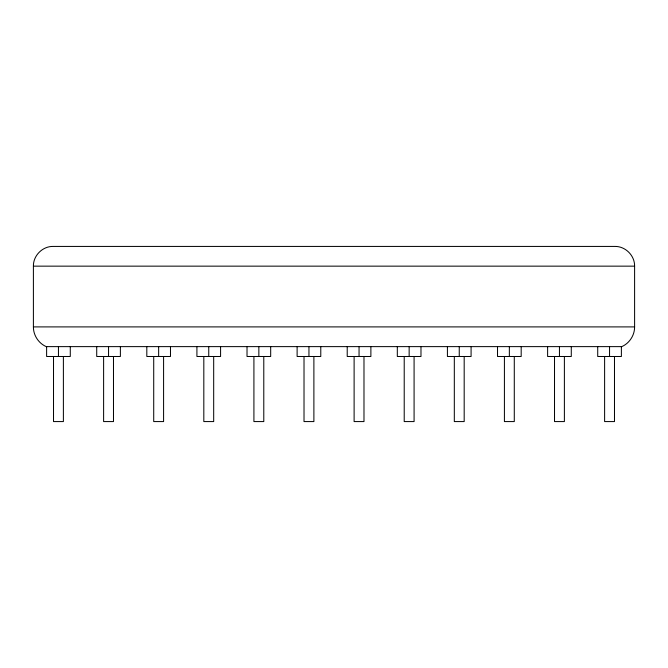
<?xml version="1.0" encoding="UTF-8"?>
<svg xmlns="http://www.w3.org/2000/svg" width="668" height="668" viewBox="0 0 668 668"><rect width="100%" height="100%" fill="white"/><g stroke="black" fill="none" stroke-linecap="round" stroke-linejoin="round"><path stroke-width="1" d="M634.6 326.902C634.675 335.244 629.44 343.302 621.783 346.625L46.217 346.625C38.56 343.302 33.325 335.244 33.4 326.902L33.4 266.148C33.175 255.602 42.585 246.2 53.123 246.425L614.877 246.425C625.415 246.2 634.825 255.602 634.6 266.148L634.6 326.902L33.4 326.902M33.4 266.148L634.6 266.148M621.382 346.625L621.382 356.487L597.718 356.487L597.718 346.625M614.485 356.487L614.485 421.575L604.615 421.575L604.615 356.487M609.55 346.625L609.55 356.487M571.282 346.625L571.282 356.487L547.618 356.487L547.618 346.625M564.385 356.487L564.385 421.575L554.515 421.575L554.515 356.487M559.45 346.625L559.45 356.487M521.182 346.625L521.182 356.487L497.518 356.487L497.518 346.625M514.285 356.487L514.285 421.575L504.415 421.575L504.415 356.487M509.35 346.625L509.35 356.487M471.082 346.625L471.082 356.487L447.418 356.487L447.418 346.625M464.185 356.487L464.185 421.575L454.315 421.575L454.315 356.487M459.25 346.625L459.25 356.487M420.982 346.625L420.982 356.487L397.318 356.487L397.318 346.625M414.085 356.487L414.085 421.575L404.215 421.575L404.215 356.487M409.15 346.625L409.15 356.487M370.882 346.625L370.882 356.487L347.218 356.487L347.218 346.625M363.985 356.487L363.985 421.575L354.115 421.575L354.115 356.487M359.05 346.625L359.05 356.487M320.782 346.625L320.782 356.487L297.118 356.487L297.118 346.625M313.885 356.487L313.885 421.575L304.015 421.575L304.015 356.487M308.95 346.625L308.95 356.487M270.682 346.625L270.682 356.487L247.018 356.487L247.018 346.625M263.785 356.487L263.785 421.575L253.915 421.575L253.915 356.487M258.85 346.625L258.85 356.487M220.582 346.625L220.582 356.487L196.918 356.487L196.918 346.625M213.685 356.487L213.685 421.575L203.815 421.575L203.815 356.487M208.75 346.625L208.75 356.487M170.482 346.625L170.482 356.487L146.818 356.487L146.818 346.625M163.585 356.487L163.585 421.575L153.715 421.575L153.715 356.487M158.65 346.625L158.65 356.487M120.382 346.625L120.382 356.487L96.718 356.487L96.718 346.625M113.485 356.487L113.485 421.575L103.615 421.575L103.615 356.487M108.55 346.625L108.55 356.487M70.282 346.625L70.282 356.487L46.618 356.487L46.618 346.625M63.385 356.487L63.385 421.575L53.515 421.575L53.515 356.487M58.45 346.625L58.45 356.487"/></g></svg>
